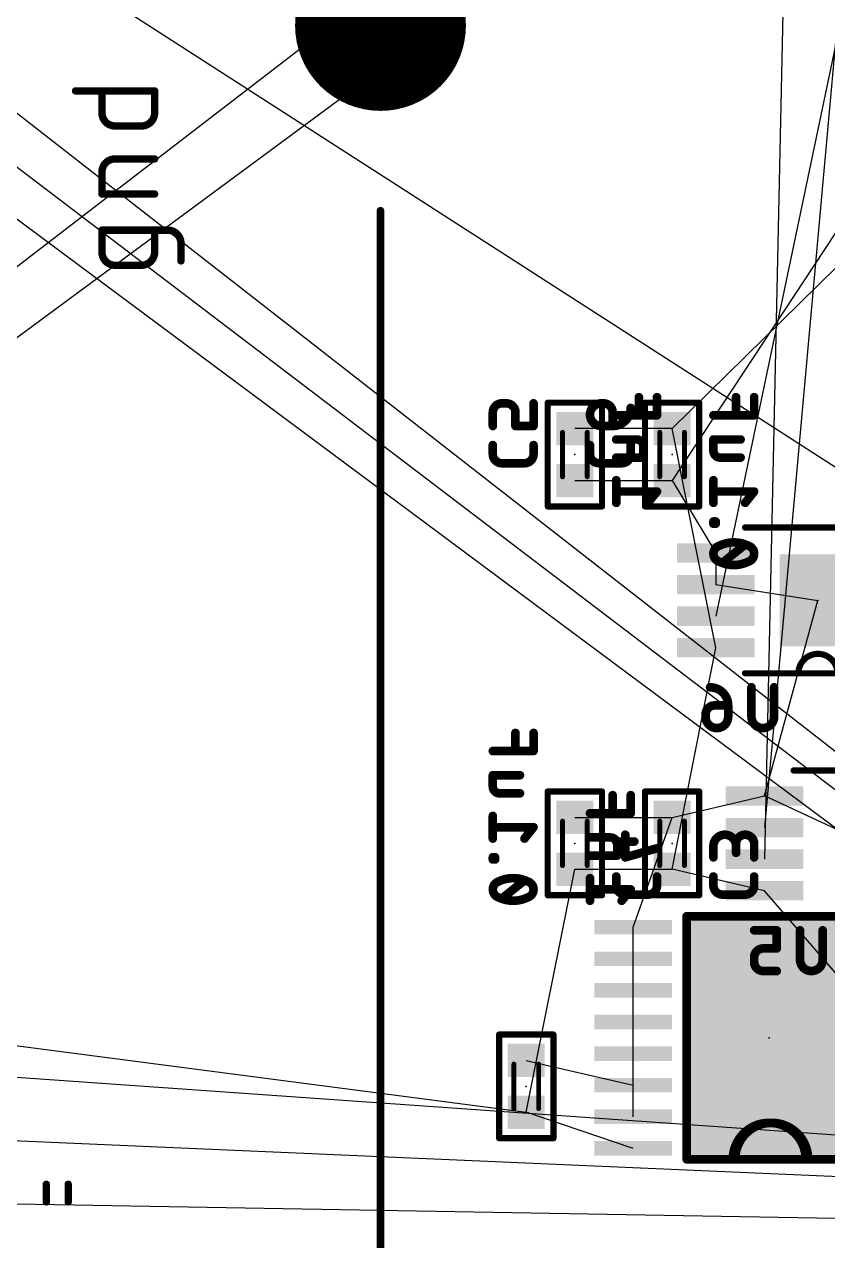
# Model space of a CAD drawing. Extents: x -180 to 275, y -75 to 92.
# Drawn here: x 237.67 to 254.2, y 1.83 to 26.85 of the extents above; entities that cross this region are included whole.
import ezdxf

# ---------------------------------------------------------------- set-up
doc = ezdxf.new("R2010")
doc.units = 0
for name, color, linetype in [('1', 12, 'CONTINUOUS'), ('16', 132, 'CONTINUOUS'), ('17', 110, 'CONTINUOUS'), ('19', 53, 'CONTINUOUS'), ('21', 253, 'CONTINUOUS'), ('22', 253, 'CONTINUOUS'), ('23', 53, 'CONTINUOUS'), ('24', 53, 'CONTINUOUS'), ('26', 253, 'CONTINUOUS'), ('28', 253, 'CONTINUOUS'), ('39', 12, 'CONTINUOUS'), ('51', 253, 'CONTINUOUS'), ('52', 253, 'CONTINUOUS')]:
    doc.layers.add(name, color=color, linetype=linetype)

# ---------------------------------------------------------------- blocks, each defined once
blk = doc.blocks.new('RECT')
blk.add_solid([(-0.5, -0.5), (0.5, -0.5), (-0.5, 0.5), (0.5, 0.5)])
blk = doc.blocks.new('ROUNDP')
at = {"const_width": 0.5}
blk.add_lwpolyline([(0, -0.25, 1), (0, 0.25, 1), (0, -0.25)], format="xyb", dxfattribs=at)

msp = doc.modelspace()

# ---------------------------------------------------------------- linework, layer by layer
at = {"layer": '19'}
for p, q in [((187.54, 60), (262.8, 4.0475)), ((190.08, 60), (262.8, 4.6825)), ((192.62, 60), (262.8, 5.3175)), ((258.81, 47.62), (251.9, 14.675)), ((253.73, 47.62), (252.9, 9.675)), ((256.27, 47.62), (252.9, 10.325)), ((253.73, 32.38), (172.275, -27.8)), ((251.19, 32.38), (172.925, -27.8)), ((262.8, 12.3025), (238.65, 27.846)), ((255, 23.5334), (251, 17.4666)), ((255, 22.4666), (251, 18.5334)), ((251, 18.5334), (249, 18.5334)), ((251.9, 14.025), (251, 18.5334)), ((249, 17.4666), (251, 17.4666)), ((251, 17.4666), (251.9, 15.975)), ((251.9, 15.975), (251.9, 15.325)), ((251.9, 15.325), (254, 15)), ((97.5701, 15), (262.8, 3.4125)), ((252.9, 10.975), (254, 15)), ((251, 9.4666), (251.9, 14.025)), ((186.19, 12.54), (248, 4.4666)), ((251, 10.5334), (252.9, 10.975)), ((255, 10), (252.9, 10.975)), ((249, 10.5334), (251, 10.5334)), ((250.2, 8.275), (251, 10.5334)), ((97.5701, 10), (262.8, 2.7775)), ((248, 4.4666), (249, 9.4666)), ((249, 9.4666), (251, 9.4666)), ((252.9, 9.025), (251, 9.4666)), ((255.8, 5.675), (252.9, 9.025)), ((250.2, 7.625), (250.2, 8.275)), ((250.2, 6.325), (250.2, 7.625)), ((250.2, 5.025), (250.2, 6.325)), ((248, 5.5334), (250.2, 5.025)), ((250.2, 4.375), (250.2, 5.025)), ((97.5701, 5), (262.8, 2.1425)), ((250.2, 3.725), (248, 4.4666))]:
    msp.add_line(p, q, dxfattribs=at)
at = {"layer": '21'}
for points, const_width in [([(238.7262, 25.4838), (240.3518, 25.4838)], 0.1524), ([(239.2681, 25.0322), (239.2681, 25.4838)], 0.1524), ([(240.3518, 25.4838), (240.3518, 25.0322)], 0.1524), ([(240.0809, 24.7613), (239.539, 24.7613)], 0.1524), ([(239.539, 24.0843), (240.3518, 24.0843)], 0.1524), ([(239.2681, 23.3618), (239.2681, 23.8134)], 0.1524), ([(240.3518, 23.3618), (239.2681, 23.3618)], 0.1524), ([(245, -3.65), (245, 23.02)], 0.1524), ([(239.2681, 22.1665), (239.2681, 22.6181)], 0.1524), ([(239.2681, 22.6181), (240.6227, 22.6181)], 0.1524), ([(240.3518, 22.6181), (240.3518, 22.1665)], 0.1524), ([(240.8937, 22.3471), (240.8937, 21.9859)], 0.1524), ([(240.0809, 21.8956), (239.539, 21.8956)], 0.1524), ([(251.3, 3.5), (251.3, 8.5)], 0.1778), ([(251.3, 8.5), (254.7, 8.5)], 0.1778), ([(247.4412, 3.9332), (247.4412, 6.0668)], 0.127), ([(247.4412, 6.0668), (248.5588, 6.0668)], 0.127), ([(248.5588, 6.0668), (248.5588, 3.9332)], 0.127), ([(248.5588, 3.9332), (247.4412, 3.9332)], 0.127), ([(252.3, 3.5), (251.3, 3.5)], 0.1778), ([(253.75, 3.5), (252.25, 3.5)], 0.1778), ([(253.8, 3.5), (252.3, 3.5)], 0.1778), ([(254.7, 3.5), (253.8, 3.5)], 0.1778), ([(238.1222, 2.6238), (238.1222, 2.985)], 0.1524), ([(238.5738, 2.6238), (238.5738, 2.985)], 0.1524)]:
    msp.add_lwpolyline(points, dxfattribs=dict(at, const_width=const_width))
for points, const_width in [([(238.7262, 25.5219, 1), (238.7262, 25.4457)], 0.0762), ([(239.3062, 25.4838, 1), (239.23, 25.4838)], 0.0762), ([(240.3899, 25.4838, 1), (240.3137, 25.4838)], 0.0762), ([(240.3518, 25.4457, 1), (240.3518, 25.5219)], 0.0762), ([(239.2681, 25.0322, 0.4142), (239.539, 24.7613)], 0.1524), ([(239.3062, 25.0322, 1), (239.23, 25.0322)], 0.0762), ([(239.23, 25.0322, 1), (239.3062, 25.0322)], 0.0762), ([(240.0809, 24.7613, 0.4142), (240.3518, 25.0322)], 0.1524), ([(240.3899, 25.0322, 1), (240.3137, 25.0322)], 0.0762), ([(240.3137, 25.0322, 1), (240.3899, 25.0322)], 0.0762), ([(239.539, 24.7994, 1), (239.539, 24.7232)], 0.0762), ([(239.539, 24.7232, 1), (239.539, 24.7994)], 0.0762), ([(240.0809, 24.7994, 1), (240.0809, 24.7232)], 0.0762), ([(240.0809, 24.7232, 1), (240.0809, 24.7994)], 0.0762), ([(239.539, 24.0843, 0.4142), (239.2681, 23.8134)], 0.1524), ([(239.539, 24.1224, 1), (239.539, 24.0462)], 0.0762), ([(239.539, 24.0462, 1), (239.539, 24.1224)], 0.0762), ([(240.3518, 24.0462, 1), (240.3518, 24.1224)], 0.0762), ([(239.3062, 23.8134, 1), (239.23, 23.8134)], 0.0762), ([(239.23, 23.8134, 1), (239.3062, 23.8134)], 0.0762), ([(239.2681, 23.3999, 1), (239.2681, 23.3237)], 0.0762), ([(239.23, 23.3618, 1), (239.3062, 23.3618)], 0.0762), ([(240.3518, 23.3237, 1), (240.3518, 23.3999)], 0.0762), ([(245.0381, 23.02, 1), (244.9619, 23.02)], 0.0762), ([(239.3062, 22.6181, 1), (239.23, 22.6181)], 0.0762), ([(239.2681, 22.6562, 1), (239.2681, 22.58)], 0.0762), ([(240.3899, 22.6181, 1), (240.3137, 22.6181)], 0.0762), ([(240.8937, 22.3471, 0.4142), (240.6227, 22.6181)], 0.1524), ([(240.6227, 22.6562, 1), (240.6227, 22.58)], 0.0762), ([(240.6227, 22.58, 1), (240.6227, 22.6562)], 0.0762), ([(240.9318, 22.3471, 1), (240.8556, 22.3471)], 0.0762), ([(240.8556, 22.3471, 1), (240.9318, 22.3471)], 0.0762), ([(239.2681, 22.1665, 0.4142), (239.539, 21.8956)], 0.1524), ([(239.3062, 22.1665, 1), (239.23, 22.1665)], 0.0762), ([(239.23, 22.1665, 1), (239.3062, 22.1665)], 0.0762), ([(240.0809, 21.8956, 0.4142), (240.3518, 22.1665)], 0.1524), ([(240.3899, 22.1665, 1), (240.3137, 22.1665)], 0.0762), ([(240.3137, 22.1665, 1), (240.3899, 22.1665)], 0.0762), ([(239.539, 21.9337, 1), (239.539, 21.8575)], 0.0762), ([(239.539, 21.8575, 1), (239.539, 21.9337)], 0.0762), ([(240.0809, 21.9337, 1), (240.0809, 21.8575)], 0.0762), ([(240.0809, 21.8575, 1), (240.0809, 21.9337)], 0.0762), ([(240.8556, 21.9859, 1), (240.9318, 21.9859)], 0.0762), ([(251.3445, 8.5, 1), (251.2555, 8.5)], 0.0889), ([(251.3, 8.5444, 1), (251.3, 8.4556)], 0.0889), ([(247.4412, 6.0986, 1), (247.4412, 6.0351)], 0.0635), ([(247.4729, 6.0668, 1), (247.4095, 6.0668)], 0.0635), ([(248.5906, 6.0668, 1), (248.5271, 6.0668)], 0.0635), ([(248.5588, 6.0351, 1), (248.5588, 6.0986)], 0.0635), ([(253.75, 3.5, 1), (252.25, 3.5)], 0.1778), ([(253.8, 3.5, 1), (252.3, 3.5)], 0.1778), ([(247.4412, 3.965, 1), (247.4412, 3.9015)], 0.0635), ([(247.4095, 3.9332, 1), (247.4729, 3.9332)], 0.0635), ([(248.5271, 3.9332, 1), (248.5906, 3.9332)], 0.0635), ([(248.5588, 3.9015, 1), (248.5588, 3.965)], 0.0635), ([(251.2555, 3.5, 1), (251.3445, 3.5)], 0.0889), ([(251.3, 3.5444, 1), (251.3, 3.4556)], 0.0889), ([(252.2055, 3.5, 1), (252.2945, 3.5)], 0.0889), ([(252.25, 3.5444, 1), (252.25, 3.4556)], 0.0889), ([(252.2555, 3.5, 1), (252.3445, 3.5)], 0.0889), ([(252.3, 3.5444, 1), (252.3, 3.4556)], 0.0889), ([(252.3, 3.4556, 1), (252.3, 3.5444)], 0.0889), ([(253.7055, 3.5, 1), (253.7945, 3.5)], 0.0889), ([(253.75, 3.4556, 1), (253.75, 3.5444)], 0.0889), ([(253.7555, 3.5, 1), (253.8445, 3.5)], 0.0889), ([(253.8, 3.5444, 1), (253.8, 3.4556)], 0.0889), ([(253.8, 3.4556, 1), (253.8, 3.5444)], 0.0889), ([(238.1603, 2.985, 1), (238.0841, 2.985)], 0.0762), ([(238.6119, 2.985, 1), (238.5357, 2.985)], 0.0762), ([(238.0841, 2.6238, 1), (238.1603, 2.6238)], 0.0762), ([(238.5357, 2.6238, 1), (238.6119, 2.6238)], 0.0762)]:
    msp.add_lwpolyline(points, format="xyb", dxfattribs=dict(at, const_width=const_width))
at = {"layer": '22', "const_width": 0.127}
for points in [[(248.4412, 19.0668), (248.4412, 16.9332)], [(249.5588, 19.0668), (248.4412, 19.0668)], [(249.5588, 16.9332), (249.5588, 19.0668)], [(250.4412, 19.0668), (250.4412, 16.9332)], [(251.5588, 19.0668), (250.4412, 19.0668)], [(251.5588, 16.9332), (251.5588, 19.0668)], [(248.4412, 16.9332), (249.5588, 16.9332)], [(250.4412, 16.9332), (251.5588, 16.9332)], [(252.5, 16.5), (255.5, 16.5)], [(252.5, 13.5), (253.6, 13.5)], [(253.6, 13.5), (254.4, 13.5)], [(253.5, 11.5), (256.5, 11.5)], [(249.5588, 11.0668), (248.4412, 11.0668)], [(248.4412, 11.0668), (248.4412, 8.9332)], [(249.5588, 8.9332), (249.5588, 11.0668)], [(251.5588, 11.0668), (250.4412, 11.0668)], [(250.4412, 11.0668), (250.4412, 8.9332)], [(251.5588, 8.9332), (251.5588, 11.0668)], [(248.4412, 8.9332), (249.5588, 8.9332)], [(250.4412, 8.9332), (251.5588, 8.9332)], [(253.5, 8.5), (254.6, 8.5)]]:
    msp.add_lwpolyline(points, dxfattribs=at)
at = {"layer": '22'}
for points, const_width in [([(248.4729, 19.0668, 1), (248.4095, 19.0668)], 0.0635), ([(248.4412, 19.0985, 1), (248.4412, 19.0351)], 0.0635), ([(249.5906, 19.0668, 1), (249.5271, 19.0668)], 0.0635), ([(249.5588, 19.0351, 1), (249.5588, 19.0985)], 0.0635), ([(250.4729, 19.0668, 1), (250.4095, 19.0668)], 0.0635), ([(250.4412, 19.0985, 1), (250.4412, 19.0351)], 0.0635), ([(251.5906, 19.0668, 1), (251.5271, 19.0668)], 0.0635), ([(251.5588, 19.0351, 1), (251.5588, 19.0985)], 0.0635), ([(248.4412, 16.9649, 1), (248.4412, 16.9015)], 0.0635), ([(248.4095, 16.9332, 1), (248.4729, 16.9332)], 0.0635), ([(249.5271, 16.9332, 1), (249.5906, 16.9332)], 0.0635), ([(249.5588, 16.9015, 1), (249.5588, 16.9649)], 0.0635), ([(250.4412, 16.9649, 1), (250.4412, 16.9015)], 0.0635), ([(250.4095, 16.9332, 1), (250.4729, 16.9332)], 0.0635), ([(251.5271, 16.9332, 1), (251.5906, 16.9332)], 0.0635), ([(251.5588, 16.9015, 1), (251.5588, 16.9649)], 0.0635), ([(252.5, 16.5317, 1), (252.5, 16.4683)], 0.0635), ([(254.4, 13.5, 1), (253.6, 13.5)], 0.127), ([(252.5, 13.5318, 1), (252.5, 13.4682)], 0.0635), ([(253.6, 13.5318, 1), (253.6, 13.4682)], 0.0635), ([(253.5683, 13.5, 1), (253.6318, 13.5)], 0.0635), ([(253.6, 13.4682, 1), (253.6, 13.5318)], 0.0635), ([(253.5, 11.5318, 1), (253.5, 11.4682)], 0.0635), ([(248.4412, 11.0986, 1), (248.4412, 11.0351)], 0.0635), ([(248.4729, 11.0668, 1), (248.4095, 11.0668)], 0.0635), ([(249.5906, 11.0668, 1), (249.5271, 11.0668)], 0.0635), ([(249.5588, 11.0351, 1), (249.5588, 11.0986)], 0.0635), ([(250.4412, 11.0986, 1), (250.4412, 11.0351)], 0.0635), ([(250.4729, 11.0668, 1), (250.4095, 11.0668)], 0.0635), ([(251.5906, 11.0668, 1), (251.5271, 11.0668)], 0.0635), ([(251.5588, 11.0351, 1), (251.5588, 11.0986)], 0.0635), ([(248.4412, 8.965, 1), (248.4412, 8.9015)], 0.0635), ([(248.4095, 8.9332, 1), (248.4729, 8.9332)], 0.0635), ([(249.5271, 8.9332, 1), (249.5906, 8.9332)], 0.0635), ([(249.5588, 8.9015, 1), (249.5588, 8.965)], 0.0635), ([(250.4412, 8.965, 1), (250.4412, 8.9015)], 0.0635), ([(250.4095, 8.9332, 1), (250.4729, 8.9332)], 0.0635), ([(251.5271, 8.9332, 1), (251.5906, 8.9332)], 0.0635), ([(251.5588, 8.9015, 1), (251.5588, 8.965)], 0.0635), ([(253.5, 8.5318, 1), (253.5, 8.4682)], 0.0635)]:
    msp.add_lwpolyline(points, format="xyb", dxfattribs=dict(at, const_width=const_width))
at = {"layer": '23'}
for p in [(253, 6), (248, 5)]:
    msp.add_point(p, dxfattribs=at)
at = {"layer": '24'}
for p in [(249, 18), (251, 18), (254, 15), (249, 10), (251, 10)]:
    msp.add_point(p, dxfattribs=at)
at = {"layer": '26'}
for points, const_width in [([(247.4972, 19.0541, 0.4142), (247.3109, 18.8678)], 0.1778), ([(247.4972, 19.0986, 1), (247.4972, 19.0097)], 0.0889), ([(247.4972, 19.0096, 1), (247.4972, 19.0985)], 0.0889), ([(247.5903, 19.0986, 1), (247.5903, 19.0097)], 0.0889), ([(247.7766, 18.8678, 0.4142), (247.5903, 19.0541)], 0.1778), ([(247.5903, 19.0097, 1), (247.5903, 19.0986)], 0.0889), ([(248.1936, 19.0541, 1), (248.1046, 19.0541)], 0.0889), ([(249.5437, 19.0541, 1), (249.5437, 18.5884)], 0.1778), ([(249.5437, 19.0986, 1), (249.5437, 19.0097)], 0.0889), ([(249.5437, 19.0097, 1), (249.5437, 19.0986)], 0.0889), ([(249.5903, 19.0986, 1), (249.5903, 19.0097)], 0.0889), ([(249.7766, 18.8678, 0.4142), (249.5903, 19.0541)], 0.1778), ([(249.5903, 19.0097, 1), (249.5903, 19.0986)], 0.0889), ([(249.7766, 18.5884, 0.4142), (250.1491, 18.961)], 0.1778), ([(250.1935, 18.961, 1), (250.1047, 18.961)], 0.0889), ([(247.3554, 18.8678, 1), (247.2664, 18.8678)], 0.0889), ([(247.2664, 18.8678, 1), (247.3554, 18.8678)], 0.0889), ([(247.821, 18.8678, 1), (247.7321, 18.8678)], 0.0889), ([(247.7321, 18.8678, 1), (247.821, 18.8678)], 0.0889), ([(249.821, 18.8678, 1), (249.7321, 18.8678)], 0.0889), ([(249.7321, 18.8678, 1), (249.821, 18.8678)], 0.0889), ([(247.2664, 18.5884, 1), (247.3554, 18.5884)], 0.0889), ([(247.7321, 18.5884, 1), (247.821, 18.5884)], 0.0889), ([(247.7766, 18.6329, 1), (247.7766, 18.544)], 0.0889), ([(248.1046, 18.5884, 1), (248.1936, 18.5884)], 0.0889), ([(248.1491, 18.544, 1), (248.1491, 18.6329)], 0.0889), ([(249.5437, 18.6329, 1), (249.5437, 18.544)], 0.0889), ([(249.5437, 18.544, 1), (249.5437, 18.6329)], 0.0889), ([(249.7321, 18.5884, 1), (249.821, 18.5884)], 0.0889), ([(249.7766, 18.6329, 1), (249.7766, 18.544)], 0.0889), ([(249.7766, 18.544, 1), (249.7766, 18.6329)], 0.0889), ([(247.3554, 18.1947, 1), (247.2664, 18.1947)], 0.0889), ([(248.1936, 18.1947, 1), (248.1046, 18.1947)], 0.0889), ([(249.3554, 18.1947, 1), (249.2664, 18.1947)], 0.0889), ([(250.1936, 18.1947, 1), (250.1046, 18.1947)], 0.0889), ([(247.3554, 18.0085, 1), (247.2664, 18.0085)], 0.0889), ([(247.2664, 18.0085, 1), (247.3554, 18.0085)], 0.0889), ([(247.3109, 18.0085, 0.4142), (247.4972, 17.8222)], 0.1778), ([(247.9628, 17.8222, 0.4142), (248.1491, 18.0085)], 0.1778), ([(248.1046, 18.0085, 1), (248.1936, 18.0085)], 0.0889), ([(248.1935, 18.0085, 1), (248.1047, 18.0085)], 0.0889), ([(249.3554, 18.0085, 1), (249.2664, 18.0085)], 0.0889), ([(249.2664, 18.0085, 1), (249.3554, 18.0085)], 0.0889), ([(249.3109, 18.0085, 0.4142), (249.4972, 17.8222)], 0.1778), ([(249.9628, 17.8222, 0.4142), (250.1491, 18.0085)], 0.1778), ([(250.1046, 18.0085, 1), (250.1936, 18.0085)], 0.0889), ([(250.1935, 18.0085, 1), (250.1047, 18.0085)], 0.0889), ([(247.4972, 17.8667, 1), (247.4972, 17.7778)], 0.0889), ([(247.4972, 17.7778, 1), (247.4972, 17.8667)], 0.0889), ([(247.9628, 17.8667, 1), (247.9628, 17.7778)], 0.0889), ([(247.9628, 17.7778, 1), (247.9628, 17.8667)], 0.0889), ([(249.4972, 17.8667, 1), (249.4972, 17.7778)], 0.0889), ([(249.4972, 17.7778, 1), (249.4972, 17.8667)], 0.0889), ([(249.9628, 17.8667, 1), (249.9628, 17.7778)], 0.0889), ([(249.9628, 17.7778, 1), (249.9628, 17.8667)], 0.0889), ([(252.1546, 12.8386, 0.4142), (251.782, 13.2111)], 0.1778), ([(251.782, 13.2555, 1), (251.782, 13.1666)], 0.0889), ([(252.6782, 13.2111, 1), (252.5893, 13.2111)], 0.0889), ([(253.1439, 13.2111, 1), (253.055, 13.2111)], 0.0889), ([(251.8752, 12.8386, 0.4142), (251.6889, 12.6523)], 0.1778), ([(251.8752, 12.883, 1), (251.8752, 12.7941)], 0.0889), ([(251.8752, 12.7941, 1), (251.8752, 12.883)], 0.0889), ([(252.199, 12.8386, 1), (252.1101, 12.8386)], 0.0889), ([(252.1101, 12.8386, 1), (252.199, 12.8386)], 0.0889), ([(252.1546, 12.7941, 1), (252.1546, 12.883)], 0.0889), ([(251.6444, 12.6523, 1), (251.7333, 12.6523)], 0.0889), ([(251.7334, 12.6523, 1), (251.6445, 12.6523)], 0.0889), ([(251.6889, 12.6057, 1), (252.1546, 12.6057)], 0.1778), ([(251.7334, 12.6057, 1), (251.6445, 12.6057)], 0.0889), ([(251.6445, 12.6057, 1), (251.7334, 12.6057)], 0.0889), ([(252.199, 12.6057, 1), (252.1101, 12.6057)], 0.0889), ([(252.1101, 12.6057, 1), (252.199, 12.6057)], 0.0889), ([(252.6338, 12.6057, 1), (253.0994, 12.6057)], 0.1778), ([(252.6782, 12.6057, 1), (252.5893, 12.6057)], 0.0889), ([(252.5893, 12.6057, 1), (252.6782, 12.6057)], 0.0889), ([(253.1439, 12.6057, 1), (253.055, 12.6057)], 0.0889), ([(253.055, 12.6057, 1), (253.1439, 12.6057)], 0.0889), ([(250.0816, 10.1778, 1), (249.9927, 10.1778)], 0.0889), ([(252.3166, 9.945, 1), (251.8509, 9.945)], 0.1778), ([(252.6891, 9.9915, 1), (252.3166, 9.9915)], 0.1778), ([(249.8509, 10.0825, 1), (249.8509, 9.9936)], 0.0889), ([(250.2234, 9.9936, 1), (250.2234, 10.0825)], 0.0889), ([(251.8954, 9.945, 1), (251.8065, 9.945)], 0.0889), ([(252.361, 9.9915, 1), (252.2721, 9.9915)], 0.0889), ([(252.2721, 9.9915, 1), (252.361, 9.9915)], 0.0889), ([(252.7336, 9.9915, 1), (252.6447, 9.9915)], 0.0889), ([(252.6447, 9.9915, 1), (252.7336, 9.9915)], 0.0889), ([(250.025, 9.7549, 1), (250.0494, 9.6694)], 0.0889), ([(250.7013, 9.8557, 1), (250.6769, 9.9411)], 0.0889), ([(251.8065, 9.945, 1), (251.8954, 9.945)], 0.0889), ([(252.2721, 9.945, 1), (252.361, 9.945)], 0.0889), ([(252.2721, 9.8053, 1), (252.361, 9.8053)], 0.0889), ([(249.9927, 9.7121, 1), (250.0816, 9.7121)], 0.0889), ([(251.8065, 9.7121, 1), (251.8954, 9.7121)], 0.0889), ([(252.6447, 9.7121, 1), (252.7336, 9.7121)], 0.0889), ([(249.8954, 9.3184, 1), (249.8065, 9.3184)], 0.0889), ([(250.7336, 9.3184, 1), (250.6447, 9.3184)], 0.0889), ([(251.8954, 9.3184, 1), (251.8065, 9.3184)], 0.0889), ([(252.7336, 9.3184, 1), (252.6447, 9.3184)], 0.0889), ([(249.8509, 9.1322, 0.4142), (250.0372, 8.9459)], 0.1778), ([(249.8954, 9.1322, 1), (249.8065, 9.1322)], 0.0889), ([(249.8065, 9.1322, 1), (249.8954, 9.1322)], 0.0889), ([(250.0372, 8.9903, 1), (250.0372, 8.9015)], 0.0889), ([(250.0372, 8.9015, 1), (250.0372, 8.9903)], 0.0889), ([(250.5028, 8.9459, 0.4142), (250.6891, 9.1322)], 0.1778), ([(250.5028, 8.9903, 1), (250.5028, 8.9015)], 0.0889), ([(250.5028, 8.9015, 1), (250.5028, 8.9903)], 0.0889), ([(250.7335, 9.1322, 1), (250.6447, 9.1322)], 0.0889), ([(250.6447, 9.1322, 1), (250.7336, 9.1322)], 0.0889), ([(251.8509, 9.1322, 0.4142), (252.0372, 8.9459)], 0.1778), ([(251.8954, 9.1322, 1), (251.8065, 9.1322)], 0.0889), ([(251.8065, 9.1322, 1), (251.8954, 9.1322)], 0.0889), ([(252.0372, 8.9903, 1), (252.0372, 8.9015)], 0.0889), ([(252.0372, 8.9015, 1), (252.0372, 8.9903)], 0.0889), ([(252.5028, 8.9459, 0.4142), (252.6891, 9.1322)], 0.1778), ([(252.5028, 8.9903, 1), (252.5028, 8.9015)], 0.0889), ([(252.5028, 8.9015, 1), (252.5028, 8.9903)], 0.0889), ([(252.7335, 9.1322, 1), (252.6447, 9.1322)], 0.0889), ([(252.6447, 9.1322, 1), (252.7336, 9.1322)], 0.0889), ([(252.6889, 8.2555, 1), (252.6889, 8.1667)], 0.0889), ([(253.199, 8.2111, 1), (253.1101, 8.2111)], 0.0889), ([(253.1546, 8.1667, 1), (253.1546, 8.2555)], 0.0889), ([(253.6782, 8.2111, 1), (253.5893, 8.2111)], 0.0889), ([(254.1439, 8.2111, 1), (254.055, 8.2111)], 0.0889), ([(252.8752, 7.8386, 0.4142), (252.6889, 7.6523)], 0.1778), ([(252.8752, 7.883, 1), (252.8752, 7.7941)], 0.0889), ([(252.8752, 7.7941, 1), (252.8752, 7.883)], 0.0889), ([(253.1101, 7.8386, 1), (253.199, 7.8386)], 0.0889), ([(253.1546, 7.7941, 1), (253.1546, 7.883)], 0.0889), ([(252.7334, 7.6523, 1), (252.6445, 7.6523)], 0.0889), ([(252.6445, 7.6523, 1), (252.7334, 7.6523)], 0.0889), ([(252.6889, 7.5592, 0.4142), (252.8752, 7.3729)], 0.1778), ([(252.7334, 7.5592, 1), (252.6445, 7.5592)], 0.0889), ([(252.6445, 7.5592, 1), (252.7334, 7.5592)], 0.0889), ([(253.6338, 7.6057, 1), (254.0994, 7.6057)], 0.1778), ([(253.6782, 7.6057, 1), (253.5893, 7.6057)], 0.0889), ([(253.5893, 7.6057, 1), (253.6782, 7.6057)], 0.0889), ([(254.1439, 7.6057, 1), (254.055, 7.6057)], 0.0889), ([(254.055, 7.6057, 1), (254.1439, 7.6057)], 0.0889), ([(252.8752, 7.4174, 1), (252.8752, 7.3285)], 0.0889), ([(252.8752, 7.3285, 1), (252.8752, 7.4174)], 0.0889), ([(253.1546, 7.3285, 1), (253.1546, 7.4174)], 0.0889)]:
    msp.add_lwpolyline(points, format="xyb", dxfattribs=dict(at, const_width=const_width))
at = {"layer": '26', "const_width": 0.1778}
for points in [[(247.4972, 19.0541), (247.5903, 19.0541)], [(248.1491, 18.5884), (248.1491, 19.0541)], [(249.5903, 19.0541), (249.5437, 19.0541)], [(247.3109, 18.5884), (247.3109, 18.8678)], [(247.7766, 18.8678), (247.7766, 18.5884)], [(249.7766, 18.5884), (249.7766, 18.8678)], [(247.7766, 18.5884), (248.1491, 18.5884)], [(249.5437, 18.5884), (249.7766, 18.5884)], [(247.3109, 18.1947), (247.3109, 18.0085)], [(248.1491, 18.0085), (248.1491, 18.1947)], [(249.3109, 18.1947), (249.3109, 18.0085)], [(250.1491, 18.0085), (250.1491, 18.1947)], [(247.4972, 17.8222), (247.9628, 17.8222)], [(249.4972, 17.8222), (249.9628, 17.8222)], [(252.6338, 12.6057), (252.6338, 13.2111)], [(253.0994, 13.2111), (253.0994, 12.6057)], [(252.1546, 12.8386), (251.8752, 12.8386)], [(252.1546, 12.6057), (252.1546, 12.8386)], [(251.6889, 12.6523), (251.6889, 12.6057)], [(250.0372, 9.7121), (250.0372, 10.1778)], [(250.2234, 10.0381), (249.8509, 10.0381)], [(251.8509, 9.7121), (251.8509, 9.945)], [(252.3166, 9.9915), (252.3166, 9.8053)], [(252.6891, 9.7121), (252.6891, 9.9915)], [(250.6891, 9.8984), (250.0372, 9.7121)], [(249.8509, 9.3184), (249.8509, 9.1322)], [(250.6891, 9.1322), (250.6891, 9.3184)], [(251.8509, 9.3184), (251.8509, 9.1322)], [(252.6891, 9.1322), (252.6891, 9.3184)], [(250.0372, 8.9459), (250.5028, 8.9459)], [(252.0372, 8.9459), (252.5028, 8.9459)], [(253.1546, 8.2111), (252.6889, 8.2111)], [(253.1546, 7.8386), (253.1546, 8.2111)], [(253.6338, 7.6057), (253.6338, 8.2111)], [(254.0994, 8.2111), (254.0994, 7.6057)], [(252.8752, 7.8386), (253.1546, 7.8386)], [(252.6889, 7.5592), (252.6889, 7.6523)], [(253.1546, 7.3729), (252.8752, 7.3729)]]:
    msp.add_lwpolyline(points, dxfattribs=at)
at = {"layer": '28', "const_width": 0.1778}
for points in [[(250.3166, 18.8086), (250.3166, 19.1811)], [(250.6891, 18.8086), (250.6891, 19.1811)], [(252.3166, 18.8086), (252.3166, 19.1811)], [(252.6891, 18.8086), (252.6891, 19.1811)], [(249.8509, 18.8086), (250.6891, 18.8086)], [(251.8509, 18.8086), (252.6891, 18.8086)], [(250.27, 18.3104), (249.8509, 18.3104)], [(251.8509, 18.0776), (251.8509, 18.3104)], [(251.8509, 18.3104), (252.4097, 18.3104)], [(249.8509, 17.9379), (250.4097, 17.9379)], [(250.4097, 17.9379), (250.4097, 18.1707)], [(252.4097, 17.9379), (251.9906, 17.9379)], [(249.8509, 17.0074), (249.8509, 17.473)], [(251.8509, 17.0074), (251.8509, 17.473)], [(250.6891, 17.2402), (249.8509, 17.2402)], [(250.5028, 17.0074), (250.6891, 17.2402)], [(252.6891, 17.2402), (251.8509, 17.2402)], [(252.5028, 17.0074), (252.6891, 17.2402)], [(251.8975, 16.6234), (251.8509, 16.6234)], [(251.8509, 16.6234), (251.8509, 16.5768)], [(251.8509, 16.5768), (251.8975, 16.5768)], [(251.8975, 16.5768), (251.8975, 16.6234)], [(252.0372, 15.7738), (252.5028, 16.1463)], [(247.7766, 11.9002), (247.7766, 12.2728)], [(248.1491, 11.9002), (248.1491, 12.2728)], [(247.3109, 11.9002), (248.1491, 11.9002)], [(247.3109, 11.1692), (247.3109, 11.4021)], [(247.3109, 11.4021), (247.8697, 11.4021)], [(247.8697, 11.0295), (247.4506, 11.0295)], [(249.7766, 10.6201), (249.7766, 10.9926)], [(250.1491, 10.6201), (250.1491, 10.9926)], [(247.3109, 10.0991), (247.3109, 10.5647)], [(249.3109, 10.6201), (250.1491, 10.6201)], [(248.1491, 10.3319), (247.3109, 10.3319)], [(247.9628, 10.0991), (248.1491, 10.3319)], [(249.73, 10.1219), (249.3109, 10.1219)], [(249.8697, 9.7494), (249.8697, 9.9822)], [(247.3575, 9.7151), (247.3109, 9.7151)], [(247.3109, 9.7151), (247.3109, 9.6685)], [(247.3575, 9.6685), (247.3575, 9.7151)], [(249.3109, 9.7494), (249.8697, 9.7494)], [(247.3109, 9.6685), (247.3575, 9.6685)], [(247.4972, 8.8655), (247.9628, 9.238)], [(249.3109, 8.8189), (249.3109, 9.2846)], [(250.1491, 9.0517), (249.3109, 9.0517)], [(249.9628, 8.8189), (250.1491, 9.0517)]]:
    msp.add_lwpolyline(points, dxfattribs=at)
at = {"layer": '28'}
for points, const_width in [([(250.361, 19.1811, 1), (250.2721, 19.1811)], 0.0889), ([(250.7336, 19.1811, 1), (250.6447, 19.1811)], 0.0889), ([(252.361, 19.1811, 1), (252.2721, 19.1811)], 0.0889), ([(252.7336, 19.1811, 1), (252.6447, 19.1811)], 0.0889), ([(249.8509, 18.853, 1), (249.8509, 18.7641)], 0.0889), ([(250.2721, 18.8086, 1), (250.361, 18.8086)], 0.0889), ([(250.6447, 18.8086, 1), (250.7336, 18.8086)], 0.0889), ([(250.6891, 18.7641, 1), (250.6891, 18.853)], 0.0889), ([(251.8509, 18.853, 1), (251.8509, 18.7641)], 0.0889), ([(252.2721, 18.8086, 1), (252.361, 18.8086)], 0.0889), ([(252.6447, 18.8086, 1), (252.7336, 18.8086)], 0.0889), ([(252.6891, 18.7641, 1), (252.6891, 18.853)], 0.0889), ([(249.8509, 18.3548, 1), (249.8509, 18.2659)], 0.0889), ([(250.4097, 18.1707, 0.4142), (250.27, 18.3104)], 0.1778), ([(250.27, 18.3548, 1), (250.27, 18.2659)], 0.0889), ([(250.27, 18.2659, 1), (250.27, 18.3548)], 0.0889), ([(251.8509, 18.3548, 1), (251.8509, 18.2659)], 0.0889), ([(251.8954, 18.3104, 1), (251.8065, 18.3104)], 0.0889), ([(252.4097, 18.2659, 1), (252.4097, 18.3548)], 0.0889), ([(249.8509, 17.9823, 1), (249.8509, 17.8934)], 0.0889), ([(250.4542, 18.1707, 1), (250.3653, 18.1707)], 0.0889), ([(250.3653, 18.1707, 1), (250.4542, 18.1707)], 0.0889), ([(250.4097, 17.8934, 1), (250.4097, 17.9823)], 0.0889), ([(251.8509, 18.0776, 0.4142), (251.9906, 17.9379)], 0.1778), ([(251.8954, 18.0776, 1), (251.8065, 18.0776)], 0.0889), ([(251.8065, 18.0776, 1), (251.8954, 18.0776)], 0.0889), ([(251.9906, 17.9823, 1), (251.9906, 17.8934)], 0.0889), ([(251.9906, 17.8934, 1), (251.9906, 17.9823)], 0.0889), ([(252.4097, 17.8934, 1), (252.4097, 17.9823)], 0.0889), ([(250.3653, 17.9379, 1), (250.4542, 17.9379)], 0.0889), ([(249.8954, 17.473, 1), (249.8065, 17.473)], 0.0889), ([(251.8954, 17.473, 1), (251.8065, 17.473)], 0.0889), ([(249.8509, 17.2847, 1), (249.8509, 17.1958)], 0.0889), ([(250.7238, 17.2124, 1), (250.6544, 17.268)], 0.0889), ([(250.6891, 17.1958, 1), (250.6891, 17.2847)], 0.0889), ([(251.8509, 17.2847, 1), (251.8509, 17.1958)], 0.0889), ([(252.7238, 17.2124, 1), (252.6544, 17.268)], 0.0889), ([(252.6891, 17.1958, 1), (252.6891, 17.2847)], 0.0889), ([(249.8065, 17.0074, 1), (249.8954, 17.0074)], 0.0889), ([(250.4681, 17.0351, 1), (250.5375, 16.9796)], 0.0889), ([(251.8065, 17.0074, 1), (251.8954, 17.0074)], 0.0889), ([(252.4681, 17.0351, 1), (252.5375, 16.9796)], 0.0889), ([(251.8509, 16.6679, 1), (251.8509, 16.579)], 0.0889), ([(251.8509, 16.6213, 1), (251.8509, 16.5324)], 0.0889), ([(251.8954, 16.6234, 1), (251.8065, 16.6234)], 0.0889), ([(251.8065, 16.5768, 1), (251.8954, 16.5768)], 0.0889), ([(251.9419, 16.6234, 1), (251.853, 16.6234)], 0.0889), ([(251.853, 16.5768, 1), (251.9419, 16.5768)], 0.0889), ([(251.8975, 16.579, 1), (251.8975, 16.6679)], 0.0889), ([(251.8975, 16.5324, 1), (251.8975, 16.6213)], 0.0889), ([(252.27, 16.1929, 0.1139), (251.9673, 16.123)], 0.1778), ([(252.5727, 16.123, 0.1139), (252.27, 16.1929)], 0.1778), ([(252.27, 16.2373, 1), (252.27, 16.1484)], 0.0889), ([(252.27, 16.1484, 1), (252.27, 16.2373)], 0.0889), ([(251.9673, 16.123, 0.3205), (251.8509, 15.9601)], 0.1778), ([(251.8509, 15.9601, 0.3205), (251.9673, 15.7971)], 0.1778), ([(251.8953, 15.96, 1), (251.8065, 15.9601)], 0.0889), ([(251.9478, 16.163, 1), (251.9868, 16.0831)], 0.0889), ([(251.9817, 16.081, 1), (251.9529, 16.1651)], 0.0889), ([(252.5306, 16.1116, 1), (252.4751, 16.181)], 0.0889), ([(252.6891, 15.9601, 0.3205), (252.5727, 16.123)], 0.1778), ([(252.5871, 16.1651, 1), (252.5583, 16.081)], 0.0889), ([(252.5727, 15.7971, 0.3205), (252.6891, 15.9601)], 0.1778), ([(252.5532, 16.0831, 1), (252.5922, 16.163)], 0.0889), ([(252.7335, 15.96, 1), (252.6447, 15.9601)], 0.0889), ([(251.8065, 15.96, 1), (251.8953, 15.9601)], 0.0889), ([(251.9673, 15.7971, 0.1139), (252.27, 15.7272)], 0.1778), ([(251.9868, 15.837, 1), (251.9478, 15.7571)], 0.0889), ([(251.9529, 15.755, 1), (251.9817, 15.8391)], 0.0889), ([(252.0094, 15.8085, 1), (252.0649, 15.7391)], 0.0889), ([(252.27, 15.7272, 0.1139), (252.5727, 15.7971)], 0.1778), ([(252.27, 15.7717, 1), (252.27, 15.6828)], 0.0889), ([(252.27, 15.6828, 1), (252.27, 15.7717)], 0.0889), ([(252.5583, 15.8391, 1), (252.5871, 15.755)], 0.0889), ([(252.5922, 15.7571, 1), (252.5532, 15.837)], 0.0889), ([(252.6447, 15.9601, 1), (252.7336, 15.96)], 0.0889), ([(247.821, 12.2728, 1), (247.7321, 12.2728)], 0.0889), ([(248.1936, 12.2728, 1), (248.1046, 12.2728)], 0.0889), ([(247.3109, 11.9447, 1), (247.3109, 11.8558)], 0.0889), ([(247.7321, 11.9002, 1), (247.821, 11.9002)], 0.0889), ([(248.1046, 11.9002, 1), (248.1936, 11.9002)], 0.0889), ([(248.1491, 11.8558, 1), (248.1491, 11.9447)], 0.0889), ([(247.3554, 11.4021, 1), (247.2664, 11.4021)], 0.0889), ([(247.3109, 11.4465, 1), (247.3109, 11.3576)], 0.0889), ([(247.8697, 11.3576, 1), (247.8697, 11.4465)], 0.0889), ([(247.3554, 11.1692, 1), (247.2664, 11.1692)], 0.0889), ([(247.2664, 11.1692, 1), (247.3554, 11.1692)], 0.0889), ([(247.3109, 11.1692, 0.4142), (247.4506, 11.0295)], 0.1778), ([(247.4506, 11.074, 1), (247.4506, 10.9851)], 0.0889), ([(247.4506, 10.9851, 1), (247.4506, 11.074)], 0.0889), ([(247.8697, 10.9851, 1), (247.8697, 11.074)], 0.0889), ([(249.821, 10.9926, 1), (249.7321, 10.9926)], 0.0889), ([(250.1936, 10.9926, 1), (250.1046, 10.9926)], 0.0889), ([(247.3554, 10.5647, 1), (247.2664, 10.5647)], 0.0889), ([(249.3109, 10.6645, 1), (249.3109, 10.5756)], 0.0889), ([(249.7321, 10.6201, 1), (249.821, 10.6201)], 0.0889), ([(250.1046, 10.6201, 1), (250.1936, 10.6201)], 0.0889), ([(250.1491, 10.5756, 1), (250.1491, 10.6645)], 0.0889), ([(247.3109, 10.3763, 1), (247.3109, 10.2874)], 0.0889), ([(248.1838, 10.3041, 1), (248.1144, 10.3597)], 0.0889), ([(248.1491, 10.2874, 1), (248.1491, 10.3763)], 0.0889), ([(247.2664, 10.0991, 1), (247.3554, 10.0991)], 0.0889), ([(247.9281, 10.1268, 1), (247.9975, 10.0713)], 0.0889), ([(249.3109, 10.1664, 1), (249.3109, 10.0775)], 0.0889), ([(249.8697, 9.9822, 0.4142), (249.73, 10.1219)], 0.1778), ([(249.73, 10.1664, 1), (249.73, 10.0775)], 0.0889), ([(249.73, 10.0775, 1), (249.73, 10.1664)], 0.0889), ([(249.9142, 9.9822, 1), (249.8253, 9.9822)], 0.0889), ([(249.8253, 9.9822, 1), (249.9142, 9.9822)], 0.0889), ([(247.3554, 9.7151, 1), (247.2664, 9.7151)], 0.0889), ([(247.3109, 9.7595, 1), (247.3109, 9.6706)], 0.0889), ([(247.4019, 9.7151, 1), (247.313, 9.7151)], 0.0889), ([(247.3575, 9.6706, 1), (247.3575, 9.7595)], 0.0889), ([(249.3109, 9.7938, 1), (249.3109, 9.7049)], 0.0889), ([(249.8253, 9.7494, 1), (249.9142, 9.7494)], 0.0889), ([(249.8697, 9.7049, 1), (249.8697, 9.7938)], 0.0889), ([(247.2664, 9.6685, 1), (247.3554, 9.6685)], 0.0889), ([(247.3109, 9.713, 1), (247.3109, 9.6241)], 0.0889), ([(247.313, 9.6685, 1), (247.4019, 9.6685)], 0.0889), ([(247.3575, 9.6241, 1), (247.3575, 9.713)], 0.0889), ([(247.4273, 9.2147, 0.3205), (247.3109, 9.0517)], 0.1778), ([(247.73, 9.2846, 0.1139), (247.4273, 9.2147)], 0.1778), ([(247.4078, 9.2547, 1), (247.4468, 9.1748)], 0.0889), ([(247.4417, 9.1727, 1), (247.4129, 9.2568)], 0.0889), ([(248.0327, 9.2147, 0.1139), (247.73, 9.2846)], 0.1778), ([(247.73, 9.329, 1), (247.73, 9.2401)], 0.0889), ([(247.73, 9.2401, 1), (247.73, 9.329)], 0.0889), ([(247.9906, 9.2033, 1), (247.9351, 9.2727)], 0.0889), ([(248.1491, 9.0517, 0.3205), (248.0327, 9.2147)], 0.1778), ([(248.0471, 9.2568, 1), (248.0183, 9.1727)], 0.0889), ([(248.0132, 9.1748, 1), (248.0522, 9.2547)], 0.0889), ([(249.3554, 9.2846, 1), (249.2664, 9.2846)], 0.0889), ([(247.3109, 9.0517, 0.3205), (247.4273, 8.8887)], 0.1778), ([(247.3553, 9.0517, 1), (247.2665, 9.0517)], 0.0889), ([(247.2665, 9.0517, 1), (247.3553, 9.0517)], 0.0889), ([(248.0327, 8.8887, 0.3205), (248.1491, 9.0517)], 0.1778), ([(248.1046, 9.0517, 1), (248.1936, 9.0517)], 0.0889), ([(248.1935, 9.0517, 1), (248.1047, 9.0517)], 0.0889), ([(249.3109, 9.0962, 1), (249.3109, 9.0073)], 0.0889), ([(250.1838, 9.024, 1), (250.1144, 9.0795)], 0.0889), ([(250.1491, 9.0073, 1), (250.1491, 9.0962)], 0.0889), ([(247.4468, 8.9287, 1), (247.4078, 8.8488)], 0.0889), ([(247.4273, 8.8887, 0.1139), (247.73, 8.8189)], 0.1778), ([(247.4129, 8.8467, 1), (247.4417, 8.9308)], 0.0889), ([(247.4694, 8.9002, 1), (247.5249, 8.8308)], 0.0889), ([(247.73, 8.8189, 0.1139), (248.0327, 8.8887)], 0.1778), ([(247.73, 8.8633, 1), (247.73, 8.7745)], 0.0889), ([(247.73, 8.7745, 1), (247.73, 8.8633)], 0.0889), ([(248.0183, 8.9308, 1), (248.0471, 8.8467)], 0.0889), ([(248.0522, 8.8488, 1), (248.0132, 8.9287)], 0.0889), ([(249.2664, 8.8189, 1), (249.3554, 8.8189)], 0.0889), ([(249.9281, 8.8467, 1), (249.9975, 8.7911)], 0.0889)]:
    msp.add_lwpolyline(points, format="xyb", dxfattribs=dict(at, const_width=const_width))
at = {"layer": '51', "const_width": 0.1016}
for points in [[(247.746, 4.5428), (247.746, 5.4572)], [(248.254, 5.4572), (248.254, 4.5428)]]:
    msp.add_lwpolyline(points, dxfattribs=at)
at = {"layer": '51', "const_width": 0.0508}
for points in [[(247.7714, 5.4572, 1), (247.7206, 5.4572)], [(248.2794, 5.4572, 1), (248.2286, 5.4572)], [(247.7206, 4.5428, 1), (247.7714, 4.5428)], [(248.2286, 4.5428, 1), (248.2794, 4.5428)]]:
    msp.add_lwpolyline(points, format="xyb", dxfattribs=at)
at = {"layer": '52', "const_width": 0.1016}
for points in [[(248.746, 18.4572), (248.746, 17.5428)], [(249.254, 17.5428), (249.254, 18.4572)], [(250.746, 18.4572), (250.746, 17.5428)], [(251.254, 17.5428), (251.254, 18.4572)], [(248.746, 10.4572), (248.746, 9.5428)], [(249.254, 9.5428), (249.254, 10.4572)], [(250.746, 10.4572), (250.746, 9.5428)], [(251.254, 9.5428), (251.254, 10.4572)]]:
    msp.add_lwpolyline(points, dxfattribs=at)
at = {"layer": '52', "const_width": 0.0508}
for points in [[(248.7714, 18.4572, 1), (248.7206, 18.4572)], [(249.2794, 18.4572, 1), (249.2286, 18.4572)], [(250.7714, 18.4572, 1), (250.7206, 18.4572)], [(251.2794, 18.4572, 1), (251.2286, 18.4572)], [(248.7206, 17.5428, 1), (248.7714, 17.5428)], [(249.2286, 17.5428, 1), (249.2794, 17.5428)], [(250.7206, 17.5428, 1), (250.7714, 17.5428)], [(251.2286, 17.5428, 1), (251.2794, 17.5428)], [(248.7714, 10.4572, 1), (248.7206, 10.4572)], [(249.2794, 10.4572, 1), (249.2286, 10.4572)], [(250.7714, 10.4572, 1), (250.7206, 10.4572)], [(251.2794, 10.4572, 1), (251.2286, 10.4572)], [(248.7206, 9.5428, 1), (248.7714, 9.5428)], [(249.2286, 9.5428, 1), (249.2794, 9.5428)], [(250.7206, 9.5428, 1), (250.7714, 9.5428)], [(251.2286, 9.5428, 1), (251.2794, 9.5428)]]:
    msp.add_lwpolyline(points, format="xyb", dxfattribs=at)

# ---------------------------------------------------------------- block references
at = {"layer": '1', "rotation": 90}
for p, xscale, yscale in [((250.2, 8.275), 0.3, 1.6), ((250.2, 7.625), 0.3, 1.6), ((250.2, 6.975), 0.3, 1.6), ((250.2, 6.325), 0.3, 1.6), ((248, 5.5334), 0.6858, 0.762), ((250.2, 5.675), 0.3, 1.6), ((250.2, 5.025), 0.3, 1.6), ((248, 4.4666), 0.6858, 0.762), ((250.2, 4.375), 0.3, 1.6), ((250.2, 3.725), 0.3, 1.6)]:
    msp.add_blockref('RECT', p, dxfattribs=dict(at, xscale=xscale, yscale=yscale))
at = {"layer": '16'}
for p, xscale, yscale, rotation in [((249, 18.5334), 0.6858, 0.762, 270), ((251, 18.5334), 0.6858, 0.762, 270), ((249, 17.4666), 0.6858, 0.762, 270), ((251, 17.4666), 0.6858, 0.762, 270), ((251.9, 15.975), 0.4, 1.6, 270), ((251.9, 15.325), 0.4, 1.6, 270), ((251.9, 14.675), 0.4, 1.6, 270), ((251.9, 14.025), 0.4, 1.6, 270), ((252.9, 10.975), 0.4, 1.6, 270), ((249, 10.5334), 0.6858, 0.762, 90), ((251, 10.5334), 0.6858, 0.762, 90), ((252.9, 10.325), 0.4, 1.6, 270), ((249, 9.4666), 0.6858, 0.762, 90), ((251, 9.4666), 0.6858, 0.762, 90), ((252.9, 9.675), 0.4, 1.6, 270), ((252.9, 9.025), 0.4, 1.6, 270)]:
    msp.add_blockref('RECT', p, dxfattribs=dict(at, xscale=xscale, yscale=yscale, rotation=rotation))
at = {"layer": '16', "xscale": 1.57, "yscale": 1.89}
msp.add_blockref('RECT', (254, 15), dxfattribs=at)
at = {"layer": '17', "xscale": 3.516, "yscale": 3.516, "rotation": 180}
msp.add_blockref('ROUNDP', (245, 26.83), dxfattribs=at)
msp.add_blockref('ROUNDP', (245, 26.83), dxfattribs=at)
at = {"layer": '39', "xscale": 3.45, "yscale": 5.1, "rotation": 180}
msp.add_blockref('RECT', (253, 6), dxfattribs=at)
at = {"layer": '51', "xscale": 0.254, "yscale": 0.508, "rotation": 90}
for p in [(248, 5.381), (248, 4.619)]:
    msp.add_blockref('RECT', p, dxfattribs=at)
at = {"layer": '52', "xscale": 0.254, "yscale": 0.508}
for p, rotation in [((249, 18.381), 270), ((251, 18.381), 270), ((249, 17.619), 270), ((251, 17.619), 270), ((249, 10.381), 90), ((251, 10.381), 90), ((249, 9.619), 90), ((251, 9.619), 90)]:
    msp.add_blockref('RECT', p, dxfattribs=dict(at, rotation=rotation))

doc.saveas('drawing.dxf')
